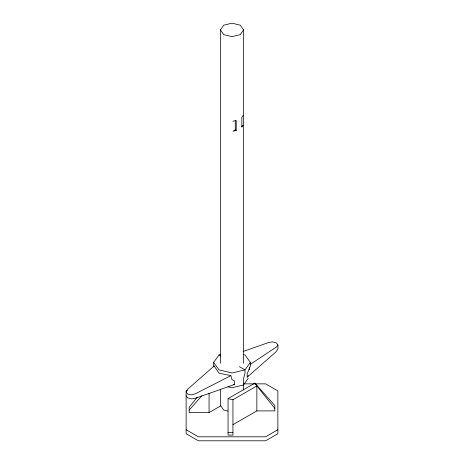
<?xml version="1.0" encoding="UTF-8"?>
<svg xmlns="http://www.w3.org/2000/svg" width="464" height="464" viewBox="0 0 464 464"><rect width="100%" height="100%" fill="white"/><g stroke="black" fill="none" stroke-linecap="round" stroke-linejoin="round"><path stroke-width="0.7" d="M243.107 351.497L268.546 342.548L272.426 341.875L276.312 342.913L277.93 345.054L277.93 349.044L276.329 351.538L247.184 377.168L247.184 373.561L249.023 369.744L249.51 367.169M249.023 369.744L250.345 365.899L250.345 362.401L244.969 354.914L243.606 354.589M247.184 377.168L248.205 375.585M220.383 363.3L220.383 29.905L223.787 25.166L232 23.2L240.213 25.166L243.617 29.905L243.617 363.3M243.617 29.905L240.213 34.649L232 36.615L223.787 34.649L220.383 29.905M243.229 115.321L241.86 117.224L241.86 127.211L243.229 125.303L241.477 126.318M213.655 365.899L213.655 362.401L219.031 354.914L220.394 354.589M250.345 362.401L244.969 369.889L244.969 373.387L243.461 378.752L243.461 384.992L232 387.736L227.957 386.767M243.461 384.992L248.205 378.38M197.246 397.161L189.15 407.27L189.15 412.589L209.061 412.589L220.939 405.733M277.93 345.054L276.329 347.043L250.374 364.333M189.15 410.095L201.95 395.653M230.863 375.643L219.031 373.131L214.13 365.98L187.671 389.244L186.07 391.738L187.688 394.087L191.574 394.916L195.454 393.739L230.863 375.643L232 379.575L234.465 380.903L234.465 384.511L195.454 398.234L191.574 398.907L187.688 397.868L186.07 395.728M235.271 120.628L235.271 129.897L232.94 131.248L236.24 130.454L236.24 120.472L232.94 121.261M187.363 390.207L186.139 390.914L186.139 433.741L198.372 440.8L265.628 440.8L277.861 433.741L277.861 390.914L265.628 383.856L243.931 383.856M274.85 408.401L256.853 385.932L232.945 399.736L232.945 435.087L228.056 435.087L228.056 398.628L254.939 383.107L274.85 405.577L274.85 410.895L256.853 410.895L232.945 424.699M277.861 429.745L265.628 436.804L198.372 436.804L186.139 429.745M233.235 384.726L234.465 384.511M228.056 432.593L232.945 432.593M228.056 398.628L232.945 399.736M227.894 411.063L223.787 410.083L220.383 405.339L220.383 389.395M235.271 129.897L236.24 130.454M219.031 354.914L220.881 355.987M239.412 366.682L244.969 369.889L232 372.992L219.031 369.889L213.655 362.401M254.939 383.107L256.853 385.932L256.853 410.895M243.617 384.32L243.617 390.12M214.13 365.98L214.13 366.554M209.061 393.333L209.061 412.589"/></g></svg>
